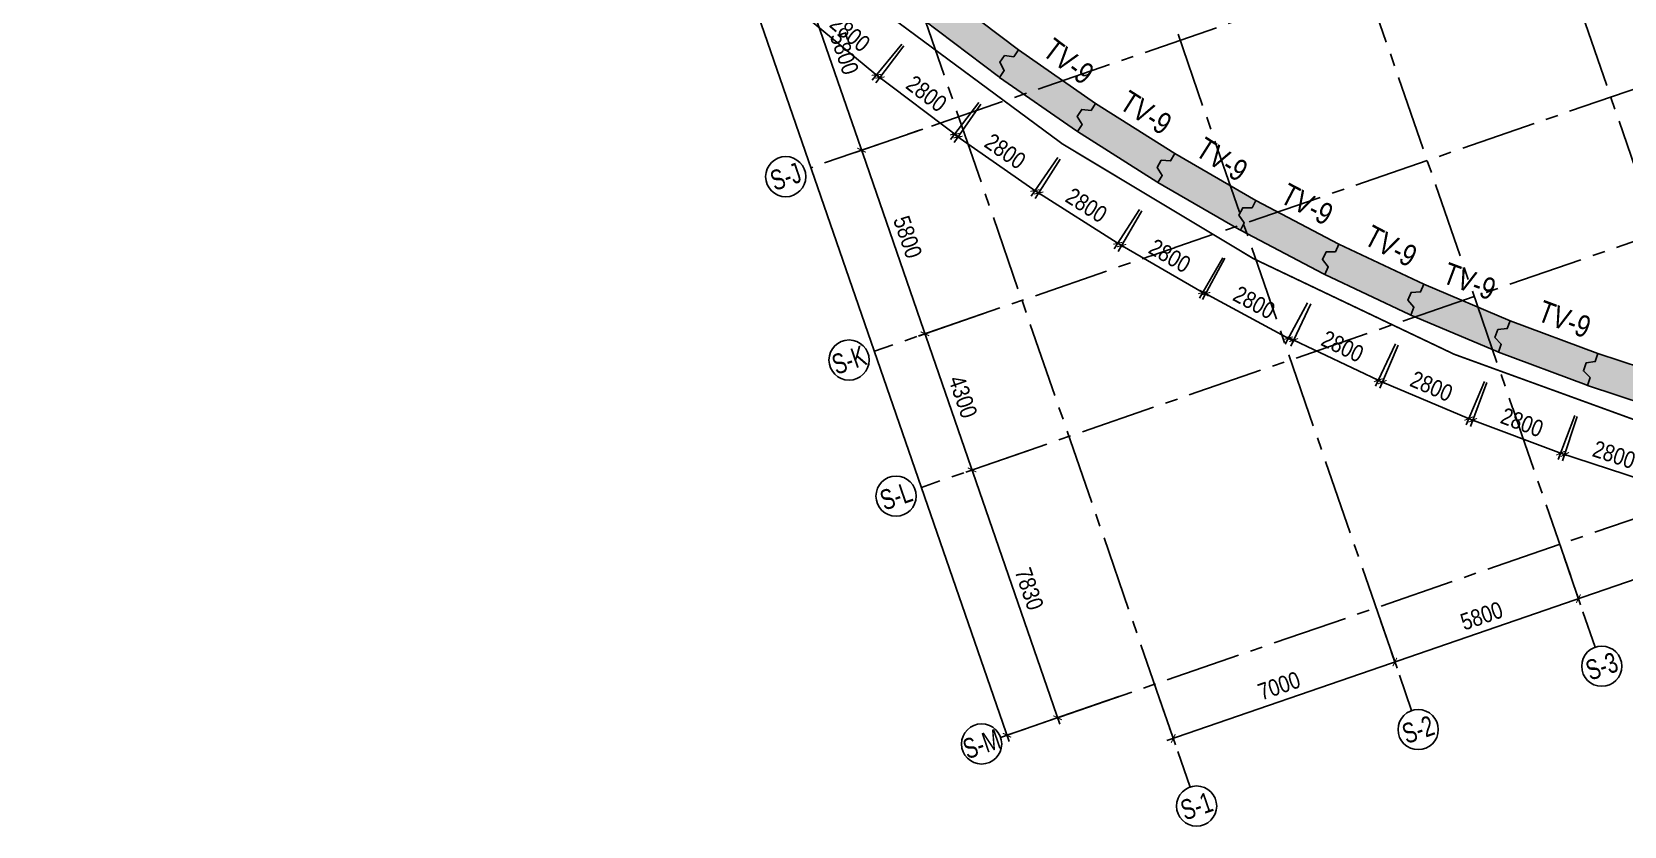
# Model space of a CAD drawing. Header units: millimetres. Extents: x -1534340 to 1713810, y -1348191 to 1114081.
# Drawn here: x 830119 to 877665, y -188385 to -164664 of the extents above; entities that cross this region are included whole.
import ezdxf
from ezdxf.enums import TextEntityAlignment as Align

# ---------------------------------------------------------------- set-up
doc = ezdxf.new("R2010")
doc.units = ezdxf.units.MM
doc.header["$LTSCALE"] = 100
doc.header["$PDMODE"] = 32
doc.header["$PDSIZE"] = 2.5
for name, pattern in [('CENTER2', [1.125, 0.75, -0.125, 0.125, -0.125]), ('DASHDOT', [1, 0.5, -0.25, 0, -0.25]), ('DASHED', [4.5, 3, -1.5])]:
    doc.linetypes.add(name, pattern=pattern)
for name, color, linetype in [('ccu11-Dim', 8, 'Continuous'), ('ccu11-Khuat', 9, 'DASHED'), ('ccu12-Hatch', 250, 'Continuous'), ('ccu12-Manh', 8, 'Continuous'), ('ccu12-Truc', 13, 'CENTER2'), ('KT-Dim', 8, 'Continuous'), ('Xref_ST_MBDV Cot vach 30.7.2022$0$Xref_ST_MBDV Cot vach 30.7.2022|Xref_ST_MBDV Cot vach 30.7.2022|Xref_ST_MBDV Cot vach 30.7.2022|Xref_ST_MBDV Cot vach 30.7.2022|A-CORE-OTLN', 2, 'Continuous'), ('Xref_ST_MBDV Cot vach 30.7.2022$0$Xref_ST_MBDV Cot vach 30.7.2022|Xref_ST_MBDV Cot vach 30.7.2022|Xref_ST_MBDV Cot vach 30.7.2022|Xref_ST_MBDV Cot vach 30.7.2022|ccu12-Thay', 7, 'Continuous'), ('Xref_ST_MBDV Cot vach 30.7.2022|Xref_ST_MBDV Cot vach 30.7.2022|Xref_ST_MBDV Cot vach 30.7.2022|Xref_ST_MBDV Cot vach 30.7.2022|A-GRID-SYM', 50, 'Continuous')]:
    doc.layers.add(name, color=color, linetype=linetype)
doc.layers.add('ccu12-Tencaukien', color=9, linetype='Continuous', lineweight=15)
doc.styles.add('Arial', font='arial.ttf', dxfattribs={"width": 0.7})
doc.styles.add('Arial Narrow', font='ARIALN.TTF')
doc.styles.add('HBA-Text', font='GOTHIC.TTF')
doc.dimstyles.new('ccu12-200', dxfattribs={"dimscale": 200, "dimtxt": 2.5, "dimasz": 1, "dimexe": 1, "dimexo": 2, "dimgap": 1, "dimtad": 1, "dimdec": 0, "dimrnd": 5, "dimdsep": 46, "dimtxsty": 'Arial Narrow', "dimblk": 'ARCHTICK', "dimcen": -1, "dimdle": 1, "dimclrd": 256, "dimclre": 256, "dimclrt": 3, "dimadec": 0, "dimazin": 2, "dimtfac": 0.1, "dimtdec": 0, "dimtmove": 0, "dimatfit": 1, "dimldrblk": 'ARCHTICK', "dimfxl": 1, "dimtvp": 0.833333, "dimtolj": 1, "dimtzin": 12, "dimarcsym": 0})

# ---------------------------------------------------------------- blocks, each defined once
blk = doc.blocks.new('_ARCHTICK')
at = {"color": 0, "linetype": 'ByBlock', "const_width": 0.15}
blk.add_lwpolyline([(-0.5, -0.5), (0.5, 0.5)], dxfattribs=at)
blk = doc.blocks.new('*D3295')
at = {"layer": 'ccu11-Dim', "lineweight": -2, "ltscale": 0.5, "transparency": 16777216}
for p, q in [((858458, -166821), (857660, -167970)), ((857610, -167692), (860238, -169517)), ((860758, -168419), (859960, -169568))]:
    blk.add_line(p, q, dxfattribs=at)
at = {"layer": 'Defpoints', "color": 0, "ltscale": 0.5, "transparency": 16777216}
for p in [(858687, -166493), (860986, -168090), (860074, -169403)]:
    blk.add_point(p, dxfattribs=at)
at = {"layer": 'ccu11-Dim', "lineweight": -2, "ltscale": 0.5, "transparency": 16777216, "xscale": 200, "yscale": 200, "zscale": 200}
for p, rotation in [((857774, -167806), 145.2114768991911), ((860074, -169403), 325.2114768991911)]:
    blk.add_blockref('_ARCHTICK', p, dxfattribs=dict(at, rotation=rotation))
at = {"layer": 'ccu11-Dim', "color": 3, "ltscale": 0.5, "transparency": 16777216, "insert": (859184, -168231), "char_height": 500, "attachment_point": 5, "rotation": 325.2115, "style": 'Arial Narrow', "bg_fill": 3, "box_fill_scale": 1.1, "bg_fill_color": 256, "bg_fill_true_color": 13158600, "bg_fill_transparency": 0}
blk.add_mtext('\\A1;2800', dxfattribs=at)
blk = doc.blocks.new('*D3296')
at = {"layer": 'ccu11-Dim', "lineweight": -2, "ltscale": 0.5, "transparency": 16777216}
for p, q in [((856161, -165081), (855322, -166188)), ((855284, -165908), (857834, -167841)), ((858393, -166773), (857554, -167880))]:
    blk.add_line(p, q, dxfattribs=at)
at = {"layer": 'Defpoints', "color": 0, "ltscale": 0.5, "transparency": 16777216}
for p in [(856403, -164763), (858634, -166454), (857675, -167720)]:
    blk.add_point(p, dxfattribs=at)
at = {"layer": 'ccu11-Dim', "lineweight": -2, "ltscale": 0.5, "transparency": 16777216, "xscale": 200, "yscale": 200, "zscale": 200}
for p, rotation in [((855443, -166029), 142.8389913235544), ((857675, -167720), 322.8389913235544)]:
    blk.add_blockref('_ARCHTICK', p, dxfattribs=dict(at, rotation=rotation))
at = {"layer": 'ccu11-Dim', "color": 3, "ltscale": 0.5, "transparency": 16777216, "insert": (856834, -166512), "char_height": 500, "attachment_point": 5, "rotation": 322.839, "style": 'Arial Narrow', "bg_fill": 3, "box_fill_scale": 1.1, "bg_fill_color": 256, "bg_fill_true_color": 13158600, "bg_fill_transparency": 0}
blk.add_mtext('\\A1;2800', dxfattribs=at)
blk = doc.blocks.new('*D3297')
at = {"layer": 'ccu11-Dim', "lineweight": -2, "ltscale": 0.5, "transparency": 16777216}
for p, q in [((853938, -163248), (853052, -164322)), ((853025, -164041), (855493, -166078)), ((856098, -165031), (855211, -166104))]:
    blk.add_line(p, q, dxfattribs=at)
at = {"layer": 'Defpoints', "color": 0, "ltscale": 0.5, "transparency": 16777216}
for p in [(854193, -162940), (856352, -164722), (855339, -165950)]:
    blk.add_point(p, dxfattribs=at)
at = {"layer": 'ccu11-Dim', "lineweight": -2, "ltscale": 0.5, "transparency": 16777216, "xscale": 200, "yscale": 200, "zscale": 200}
for p, rotation in [((853179, -164168), 140.4665265179107), ((855339, -165950), 320.4665265179107)]:
    blk.add_blockref('_ARCHTICK', p, dxfattribs=dict(at, rotation=rotation))
at = {"layer": 'ccu11-Dim', "color": 3, "ltscale": 0.5, "transparency": 16777216, "insert": (854549, -164708), "char_height": 500, "attachment_point": 5, "rotation": 320.4665, "style": 'Arial Narrow', "bg_fill": 3, "box_fill_scale": 1.1, "bg_fill_color": 256, "bg_fill_true_color": 13158600, "bg_fill_transparency": 0}
blk.add_mtext('\\A1;2800', dxfattribs=at)
blk = doc.blocks.new('*D3298')
at = {"layer": 'ccu11-Dim', "lineweight": -2, "ltscale": 0.5, "transparency": 16777216}
for p, q in [((860825, -168465), (860076, -169645)), ((860014, -169369), (862715, -171085)), ((863189, -169966), (862439, -171146))]:
    blk.add_line(p, q, dxfattribs=at)
at = {"layer": 'Defpoints', "color": 0, "ltscale": 0.5, "transparency": 16777216}
for p in [(861040, -168127), (863404, -169628), (862547, -170978)]:
    blk.add_point(p, dxfattribs=at)
at = {"layer": 'ccu11-Dim', "lineweight": -2, "ltscale": 0.5, "transparency": 16777216, "xscale": 200, "yscale": 200, "zscale": 200}
for p, rotation in [((860183, -169477), 147.5839824269375), ((862547, -170978), 327.5839824269376)]:
    blk.add_blockref('_ARCHTICK', p, dxfattribs=dict(at, rotation=rotation))
at = {"layer": 'ccu11-Dim', "color": 3, "ltscale": 0.5, "transparency": 16777216, "insert": (861609, -169843), "char_height": 500, "attachment_point": 5, "rotation": 327.584, "style": 'Arial Narrow', "bg_fill": 3, "box_fill_scale": 1.1, "bg_fill_color": 256, "bg_fill_true_color": 13158600, "bg_fill_transparency": 0}
blk.add_mtext('\\A1;2800', dxfattribs=at)
blk = doc.blocks.new('*D3299')
at = {"layer": 'ccu11-Dim', "lineweight": -2, "ltscale": 0.5, "transparency": 16777216}
for p, q in [((863259, -170007), (862558, -171220)), ((862485, -170947), (865255, -172549)), ((865683, -171409), (864982, -172622))]:
    blk.add_line(p, q, dxfattribs=at)
at = {"layer": 'Defpoints', "color": 0, "ltscale": 0.5, "transparency": 16777216}
for p in [(863460, -169661), (865883, -171063), (865082, -172449)]:
    blk.add_point(p, dxfattribs=at)
at = {"layer": 'ccu11-Dim', "lineweight": -2, "ltscale": 0.5, "transparency": 16777216, "xscale": 200, "yscale": 200, "zscale": 200}
for p, rotation in [((862658, -171047), 149.9565070927273), ((865082, -172449), 329.9565070927273)]:
    blk.add_blockref('_ARCHTICK', p, dxfattribs=dict(at, rotation=rotation))
at = {"layer": 'ccu11-Dim', "color": 3, "ltscale": 0.5, "transparency": 16777216, "insert": (864098, -171354), "char_height": 500, "attachment_point": 5, "rotation": 329.9565, "style": 'Arial Narrow', "bg_fill": 3, "box_fill_scale": 1.1, "bg_fill_color": 256, "bg_fill_true_color": 13158600, "bg_fill_transparency": 0}
blk.add_mtext('\\A1;2800', dxfattribs=at)
blk = doc.blocks.new('*D3300')
at = {"layer": 'ccu11-Dim', "lineweight": -2, "ltscale": 0.5, "transparency": 16777216}
for p, q in [((865743, -171423), (865076, -172659)), ((864995, -172388), (867811, -173907)), ((868207, -172752), (867540, -173988))]:
    blk.add_line(p, q, dxfattribs=at)
at = {"layer": 'Defpoints', "color": 0, "ltscale": 0.5, "transparency": 16777216}
for p in [(865932, -171071), (868397, -172400), (867635, -173812)]:
    blk.add_point(p, dxfattribs=at)
at = {"layer": 'ccu11-Dim', "lineweight": -2, "ltscale": 0.5, "transparency": 16777216, "xscale": 200, "yscale": 200, "zscale": 200}
for p, rotation in [((865171, -172483), 151.6660121268704), ((867635, -173812), 331.6660121268704)]:
    blk.add_blockref('_ARCHTICK', p, dxfattribs=dict(at, rotation=rotation))
at = {"layer": 'ccu11-Dim', "color": 3, "ltscale": 0.5, "transparency": 16777216, "insert": (866619, -172747), "char_height": 500, "attachment_point": 5, "rotation": 331.666, "style": 'Arial Narrow', "bg_fill": 3, "box_fill_scale": 1.1, "bg_fill_color": 256, "bg_fill_true_color": 13158600, "bg_fill_transparency": 0}
blk.add_mtext('\\A1;2800', dxfattribs=at)
blk = doc.blocks.new('*D3301')
at = {"layer": 'ccu11-Dim', "lineweight": -2, "ltscale": 0.5, "transparency": 16777216}
for p, q in [((868307, -172786), (867709, -174051)), ((867614, -173785), (870507, -175152)), ((870838, -173983), (870241, -175248))]:
    blk.add_line(p, q, dxfattribs=at)
at = {"layer": 'Defpoints', "color": 0, "ltscale": 0.5, "transparency": 16777216}
for p in [(868478, -172425), (871009, -173621), (870326, -175067)]:
    blk.add_point(p, dxfattribs=at)
at = {"layer": 'ccu11-Dim', "lineweight": -2, "ltscale": 0.5, "transparency": 16777216, "xscale": 200, "yscale": 200, "zscale": 200}
for p, rotation in [((867795, -173870), 154.701610531679), ((870326, -175067), 334.701610531679)]:
    blk.add_blockref('_ARCHTICK', p, dxfattribs=dict(at, rotation=rotation))
at = {"layer": 'ccu11-Dim', "color": 3, "ltscale": 0.5, "transparency": 16777216, "insert": (869255, -174057), "char_height": 500, "attachment_point": 5, "rotation": 334.7016, "style": 'Arial Narrow', "bg_fill": 3, "box_fill_scale": 1.1, "bg_fill_color": 256, "bg_fill_true_color": 13158600, "bg_fill_transparency": 0}
blk.add_mtext('\\A1;2800', dxfattribs=at)
blk = doc.blocks.new('*D3302')
at = {"layer": 'ccu11-Dim', "lineweight": -2, "ltscale": 0.5, "transparency": 16777216}
for p, q in [((870913, -174017), (870367, -175307)), ((870261, -175045), (873208, -176292)), ((873491, -175108), (872946, -176398))]:
    blk.add_line(p, q, dxfattribs=at)
at = {"layer": 'Defpoints', "color": 0, "ltscale": 0.5, "transparency": 16777216}
for p in [(871068, -173649), (873647, -174740), (873024, -176214)]:
    blk.add_point(p, dxfattribs=at)
at = {"layer": 'ccu11-Dim', "lineweight": -2, "ltscale": 0.5, "transparency": 16777216, "xscale": 200, "yscale": 200, "zscale": 200}
for p, rotation in [((870445, -175123), 157.0741876584985), ((873024, -176214), 337.0741876584984)]:
    blk.add_blockref('_ARCHTICK', p, dxfattribs=dict(at, rotation=rotation))
at = {"layer": 'ccu11-Dim', "color": 3, "ltscale": 0.5, "transparency": 16777216, "insert": (871912, -175249), "char_height": 500, "attachment_point": 5, "rotation": 337.0742, "style": 'Arial Narrow', "bg_fill": 3, "box_fill_scale": 1.1, "bg_fill_color": 256, "bg_fill_true_color": 13158600, "bg_fill_transparency": 0}
blk.add_mtext('\\A1;2800', dxfattribs=at)
blk = doc.blocks.new('*D3303')
at = {"layer": 'ccu11-Dim', "lineweight": -2, "ltscale": 0.5, "transparency": 16777216}
for p, q in [((873567, -175139), (873075, -176450)), ((872958, -176193), (875955, -177316)), ((876189, -176122), (875697, -177433))]:
    blk.add_line(p, q, dxfattribs=at)
at = {"layer": 'Defpoints', "color": 0, "ltscale": 0.5, "transparency": 16777216}
for p in [(873707, -174764), (876329, -175747), (875767, -177246)]:
    blk.add_point(p, dxfattribs=at)
at = {"layer": 'ccu11-Dim', "lineweight": -2, "ltscale": 0.5, "transparency": 16777216, "xscale": 200, "yscale": 200, "zscale": 200}
for p, rotation in [((873146, -176263), 159.4467806318305), ((875767, -177246), 339.4467806318305)]:
    blk.add_blockref('_ARCHTICK', p, dxfattribs=dict(at, rotation=rotation))
at = {"layer": 'ccu11-Dim', "color": 3, "ltscale": 0.5, "transparency": 16777216, "insert": (874616, -176328), "char_height": 500, "attachment_point": 5, "rotation": 339.4468, "style": 'Arial Narrow', "bg_fill": 3, "box_fill_scale": 1.1, "bg_fill_color": 256, "bg_fill_true_color": 13158600, "bg_fill_transparency": 0}
blk.add_mtext('\\A1;2800', dxfattribs=at)
blk = doc.blocks.new('*D3304')
at = {"layer": 'ccu11-Dim', "lineweight": -2, "ltscale": 0.5, "transparency": 16777216}
for p, q in [((876266, -176150), (875829, -177478)), ((875702, -177226), (878742, -178224)), ((878926, -177023), (878490, -178352))]:
    blk.add_line(p, q, dxfattribs=at)
at = {"layer": 'Defpoints', "color": 0, "ltscale": 0.5, "transparency": 16777216}
for p in [(876391, -175770), (879051, -176643), (878552, -178162)]:
    blk.add_point(p, dxfattribs=at)
at = {"layer": 'ccu11-Dim', "lineweight": -2, "ltscale": 0.5, "transparency": 16777216, "xscale": 200, "yscale": 200, "zscale": 200}
for p, rotation in [((875892, -177288), 161.8193886126714), ((878552, -178162), 341.8193886126713)]:
    blk.add_blockref('_ARCHTICK', p, dxfattribs=dict(at, rotation=rotation))
at = {"layer": 'ccu11-Dim', "color": 3, "ltscale": 0.5, "transparency": 16777216, "insert": (877364, -177293), "char_height": 500, "attachment_point": 5, "rotation": 341.8194, "style": 'Arial Narrow', "bg_fill": 3, "box_fill_scale": 1.1, "bg_fill_color": 256, "bg_fill_true_color": 13158600, "bg_fill_transparency": 0}
blk.add_mtext('\\A1;2800', dxfattribs=at)
blk = doc.blocks.new('GRID-SYM-flat-90')
at = {"layer": 'Xref_ST_MBDV Cot vach 30.7.2022|Xref_ST_MBDV Cot vach 30.7.2022|Xref_ST_MBDV Cot vach 30.7.2022|Xref_ST_MBDV Cot vach 30.7.2022|A-GRID-SYM'}
blk.add_circle((0, 0, 0), 900, dxfattribs=at)
at = {"layer": 'Xref_ST_MBDV Cot vach 30.7.2022|Xref_ST_MBDV Cot vach 30.7.2022|Xref_ST_MBDV Cot vach 30.7.2022|Xref_ST_MBDV Cot vach 30.7.2022|A-GRID-SYM', "style": 'HBA-Text'}
blk.add_attdef('GRID', text='', height=900, rotation=19.04714, dxfattribs=at).set_placement((0, 0, 0), align=Align.MIDDLE_CENTER)
blk = doc.blocks.new('GRID-SYM-flat-91')
at = {"layer": 'Xref_ST_MBDV Cot vach 30.7.2022|Xref_ST_MBDV Cot vach 30.7.2022|Xref_ST_MBDV Cot vach 30.7.2022|Xref_ST_MBDV Cot vach 30.7.2022|A-GRID-SYM'}
blk.add_circle((0, 0, 0), 900, dxfattribs=at)
at = {"layer": 'Xref_ST_MBDV Cot vach 30.7.2022|Xref_ST_MBDV Cot vach 30.7.2022|Xref_ST_MBDV Cot vach 30.7.2022|Xref_ST_MBDV Cot vach 30.7.2022|A-GRID-SYM', "style": 'HBA-Text'}
blk.add_attdef('GRID', text='', height=900, rotation=19.04714, dxfattribs=at).set_placement((0, 0, 0), align=Align.MIDDLE_CENTER)
blk = doc.blocks.new('GRID-SYM-flat-104')
at = {"layer": 'Xref_ST_MBDV Cot vach 30.7.2022|Xref_ST_MBDV Cot vach 30.7.2022|Xref_ST_MBDV Cot vach 30.7.2022|Xref_ST_MBDV Cot vach 30.7.2022|A-GRID-SYM'}
blk.add_circle((0, 0, 0), 900, dxfattribs=at)
at = {"layer": 'Xref_ST_MBDV Cot vach 30.7.2022|Xref_ST_MBDV Cot vach 30.7.2022|Xref_ST_MBDV Cot vach 30.7.2022|Xref_ST_MBDV Cot vach 30.7.2022|A-GRID-SYM', "style": 'HBA-Text'}
blk.add_attdef('GRID', text='', height=900, rotation=19.04714, dxfattribs=at).set_placement((0, 0, 0), align=Align.MIDDLE_CENTER)
blk = doc.blocks.new('*D1108')
at = {"layer": 'Defpoints', "color": 0, "transparency": 16777216}
for p in [(316470, -81582, 0), (318361, -87065, 0), (316152, -87827)]:
    blk.add_point(p, dxfattribs=at)
at = {"layer": 'KT-Dim', "lineweight": -2, "transparency": 16777216}
for p, q in [((316092, -81712), (314070, -82410)), ((314194, -82156), (316217, -88016)), ((317983, -87195), (315963, -87893))]:
    blk.add_line(p, q, dxfattribs=at)
at = {"layer": 'KT-Dim', "lineweight": -2, "transparency": 16777216, "xscale": 200, "yscale": 200, "zscale": 200}
for p, rotation in [((314259, -82345), 109.0471379636341), ((316152, -87827), 289.0471379636341)]:
    blk.add_blockref('_ARCHTICK', p, dxfattribs=dict(at, rotation=rotation))
at = {"layer": 'KT-Dim', "color": 3, "transparency": 16777216, "insert": (315636, -84937), "char_height": 500, "attachment_point": 5, "rotation": 289.0471, "style": 'Arial Narrow'}
blk.add_mtext('\\A1;5800', dxfattribs=at)
blk = doc.blocks.new('*D1109')
at = {"layer": 'Defpoints', "color": 0, "transparency": 16777216}
for p in [(306861, -58345, 0), (323836, -104143), (320491, -105298)]:
    blk.add_point(p, dxfattribs=at)
at = {"layer": 'KT-Dim', "lineweight": -2, "transparency": 16777216}
for p, q in [((306483, -58476), (304366, -59206)), ((304490, -58952), (320556, -105487)), ((323458, -104273), (320302, -105363))]:
    blk.add_line(p, q, dxfattribs=at)
at = {"layer": 'KT-Dim', "lineweight": -2, "transparency": 16777216, "xscale": 200, "yscale": 200, "zscale": 200}
for p, rotation in [((304555, -59141), 109.0471379636341), ((320491, -105298), 289.0471379636341)]:
    blk.add_blockref('_ARCHTICK', p, dxfattribs=dict(at, rotation=rotation))
at = {"layer": 'KT-Dim', "color": 3, "transparency": 16777216, "insert": (312954, -82071), "char_height": 500, "attachment_point": 5, "rotation": 289.0471, "style": 'Arial Narrow'}
blk.add_mtext('\\A1;48830', dxfattribs=at)
blk = doc.blocks.new('*D1110')
at = {"layer": 'Defpoints', "color": 0, "transparency": 16777216}
for p in [(318361, -87065, 0), (320256, -92546, 0), (318043, -93310)]:
    blk.add_point(p, dxfattribs=at)
at = {"layer": 'KT-Dim', "lineweight": -2, "transparency": 16777216}
for p, q in [((317983, -87195), (315961, -87893)), ((316085, -87639), (318108, -93500)), ((319877, -92677), (317854, -93376))]:
    blk.add_line(p, q, dxfattribs=at)
at = {"layer": 'KT-Dim', "lineweight": -2, "transparency": 16777216, "xscale": 200, "yscale": 200, "zscale": 200}
for p, rotation in [((316150, -87828), 109.0471379636341), ((318043, -93310), 289.0471379636341)]:
    blk.add_blockref('_ARCHTICK', p, dxfattribs=dict(at, rotation=rotation))
at = {"layer": 'KT-Dim', "color": 3, "transparency": 16777216, "insert": (317527, -90421), "char_height": 500, "attachment_point": 5, "rotation": 289.0471, "style": 'Arial Narrow'}
blk.add_mtext('\\A1;5800', dxfattribs=at)
blk = doc.blocks.new('*D1111')
at = {"layer": 'Defpoints', "color": 0, "transparency": 16777216}
for p in [(320256, -92546, 0), (321659, -96611, 0), (319448, -97374)]:
    blk.add_point(p, dxfattribs=at)
at = {"layer": 'KT-Dim', "lineweight": -2, "transparency": 16777216}
for p, q in [((319877, -92677), (317856, -93375)), ((317979, -93121), (319513, -97563)), ((321281, -96742), (319259, -97440))]:
    blk.add_line(p, q, dxfattribs=at)
at = {"layer": 'KT-Dim', "lineweight": -2, "transparency": 16777216, "xscale": 200, "yscale": 200, "zscale": 200}
for p, rotation in [((318045, -93310), 109.0471379636341), ((319448, -97374), 289.0471379636341)]:
    blk.add_blockref('_ARCHTICK', p, dxfattribs=dict(at, rotation=rotation))
at = {"layer": 'KT-Dim', "color": 3, "transparency": 16777216, "insert": (319177, -95193), "char_height": 500, "attachment_point": 5, "rotation": 289.0471, "style": 'Arial Narrow'}
blk.add_mtext('\\A1;4300', dxfattribs=at)
blk = doc.blocks.new('*D1112')
at = {"layer": 'Defpoints', "color": 0, "transparency": 16777216}
for p in [(321659, -96611, 0), (324214, -104012, 0), (322003, -104776)]:
    blk.add_point(p, dxfattribs=at)
at = {"layer": 'KT-Dim', "lineweight": -2, "transparency": 16777216}
for p, q in [((321281, -96742), (319259, -97440)), ((319383, -97185), (322069, -104965)), ((323836, -104143), (321814, -104841))]:
    blk.add_line(p, q, dxfattribs=at)
at = {"layer": 'KT-Dim', "lineweight": -2, "transparency": 16777216, "xscale": 200, "yscale": 200, "zscale": 200}
for p, rotation in [((319448, -97374), 109.0471379636341), ((322003, -104776), 289.0471379636341)]:
    blk.add_blockref('_ARCHTICK', p, dxfattribs=dict(at, rotation=rotation))
at = {"layer": 'KT-Dim', "color": 3, "transparency": 16777216, "insert": (321156, -100926), "char_height": 500, "attachment_point": 5, "rotation": 289.0471, "style": 'Arial Narrow'}
blk.add_mtext('\\A1;7830', dxfattribs=at)
blk = doc.blocks.new('GRID-SYM-flat-103')
at = {"layer": 'Xref_ST_MBDV Cot vach 30.7.2022|Xref_ST_MBDV Cot vach 30.7.2022|Xref_ST_MBDV Cot vach 30.7.2022|Xref_ST_MBDV Cot vach 30.7.2022|A-GRID-SYM'}
blk.add_circle((0, 0, 0), 900, dxfattribs=at)
at = {"layer": 'Xref_ST_MBDV Cot vach 30.7.2022|Xref_ST_MBDV Cot vach 30.7.2022|Xref_ST_MBDV Cot vach 30.7.2022|Xref_ST_MBDV Cot vach 30.7.2022|A-GRID-SYM', "style": 'HBA-Text'}
blk.add_attdef('GRID', text='', height=900, rotation=19.04714, dxfattribs=at).set_placement((0, 0, 0), align=Align.MIDDLE_CENTER)
blk = doc.blocks.new('*D1148')
at = {"layer": 'Defpoints', "color": 0, "transparency": 16777216}
for p in [(331515, -101492), (332074, -103111), (324898, -103776)]:
    blk.add_point(p, dxfattribs=at)
at = {"layer": 'KT-Dim', "lineweight": -2, "transparency": 16777216}
for p, q in [((331645, -101870), (332139, -103300)), ((325268, -105460), (332263, -103045)), ((325029, -104154), (325522, -105584))]:
    blk.add_line(p, q, dxfattribs=at)
at = {"layer": 'KT-Dim', "lineweight": -2, "transparency": 16777216, "xscale": 200, "yscale": 200, "zscale": 200}
for p, rotation in [((332074, -103111), 19.04713796363416), ((325457, -105395), 199.0471379636342)]:
    blk.add_blockref('_ARCHTICK', p, dxfattribs=dict(at, rotation=rotation))
at = {"layer": 'KT-Dim', "color": 3, "transparency": 16777216, "insert": (328617, -103823), "char_height": 500, "attachment_point": 5, "rotation": 19.0471, "style": 'Arial Narrow'}
blk.add_mtext('\\A1;7000', dxfattribs=at)
blk = doc.blocks.new('*D1149')
at = {"layer": 'Defpoints', "color": 0, "transparency": 16777216}
for p in [(336997, -99599), (337556, -101218), (331515, -101492)]:
    blk.add_point(p, dxfattribs=at)
at = {"layer": 'KT-Dim', "lineweight": -2, "transparency": 16777216}
for p, q in [((337128, -99977), (337621, -101407)), ((331885, -103176), (337745, -101153)), ((331645, -101870), (332139, -103300))]:
    blk.add_line(p, q, dxfattribs=at)
at = {"layer": 'KT-Dim', "lineweight": -2, "transparency": 16777216, "xscale": 200, "yscale": 200, "zscale": 200}
for p, rotation in [((337556, -101218), 19.04713796363416), ((332074, -103111), 199.0471379636342)]:
    blk.add_blockref('_ARCHTICK', p, dxfattribs=dict(at, rotation=rotation))
at = {"layer": 'KT-Dim', "color": 3, "transparency": 16777216, "insert": (334666, -101734), "char_height": 500, "attachment_point": 5, "rotation": 19.0471, "style": 'Arial Narrow'}
blk.add_mtext('\\A1;5800', dxfattribs=at)
blk = doc.blocks.new('*D1150')
at = {"layer": 'Defpoints', "color": 0, "transparency": 16777216}
for p in [(342480, -97706), (343039, -99325), (336997, -99599)]:
    blk.add_point(p, dxfattribs=at)
at = {"layer": 'KT-Dim', "lineweight": -2, "transparency": 16777216}
for p, q in [((342610, -98084), (343104, -99514)), ((337367, -101283), (343228, -99260)), ((337128, -99977), (337621, -101407))]:
    blk.add_line(p, q, dxfattribs=at)
at = {"layer": 'KT-Dim', "lineweight": -2, "transparency": 16777216, "xscale": 200, "yscale": 200, "zscale": 200}
for p, rotation in [((343039, -99325), 19.04713796363416), ((337556, -101218), 199.0471379636342)]:
    blk.add_blockref('_ARCHTICK', p, dxfattribs=dict(at, rotation=rotation))
at = {"layer": 'KT-Dim', "color": 3, "transparency": 16777216, "insert": (340149, -99841), "char_height": 500, "attachment_point": 5, "rotation": 19.0471, "style": 'Arial Narrow'}
blk.add_mtext('\\A1;5800', dxfattribs=at)
blk = doc.blocks.new('Grid-ST-flat-3')
at = {"layer": 'ccu12-Truc', "ltscale": 30}
for p, q in [((324450.3, -45484.5), (343539.5, -100776)), ((318967.8, -47377.3), (338057.1, -102668.8)), ((313485.4, -49270.1), (332574.6, -104561.6)), ((306868.6, -51554.5), (325957.9, -106846)), ((377787.3, -66547.8), (314639.5, -88349.4)), ((368131.1, -76017.5), (316532.3, -93831.9)), ((369534.4, -80082.1), (317935.6, -97896.5)), ((362499.4, -90794.4), (320490.9, -105297.8))]:
    blk.add_line(p, q, dxfattribs=at)
at = {"layer": 'KT-Dim'}
ref = blk.add_blockref('GRID-SYM-flat-91', (313885.7, -88617.3, 0), dxfattribs=dict(at, xscale=0.6666666666666666, yscale=0.6666666666666666, zscale=0.6666666666666666))
ref.add_attrib('GRID', 'S-J', dxfattribs={"layer": 'Xref_ST_MBDV Cot vach 30.7.2022|Xref_ST_MBDV Cot vach 30.7.2022|Xref_ST_MBDV Cot vach 30.7.2022|Xref_ST_MBDV Cot vach 30.7.2022|A-GRID-SYM', "height": 600, "rotation": 19, "style": 'HBA-Text', "width": 0.75}).set_placement((313885.7, -88617.3, 0), align=Align.MIDDLE_CENTER)
ref = blk.add_blockref('GRID-SYM-flat-90', (315776.1, -94093, 0), dxfattribs=dict(at, xscale=0.6666666666666666, yscale=0.6666666666666666, zscale=0.6666666666666666))
ref.add_attrib('GRID', 'S-K', dxfattribs={"layer": 'Xref_ST_MBDV Cot vach 30.7.2022|Xref_ST_MBDV Cot vach 30.7.2022|Xref_ST_MBDV Cot vach 30.7.2022|Xref_ST_MBDV Cot vach 30.7.2022|A-GRID-SYM', "height": 600, "rotation": 19, "style": 'HBA-Text', "width": 0.75}).set_placement((315776.1, -94093, 0), align=Align.MIDDLE_CENTER)
ref = blk.add_blockref('GRID-SYM-flat-104', (317179.4, -98157.6, 0), dxfattribs=dict(at, xscale=0.6666666666666666, yscale=0.6666666666666666, zscale=0.6666666666666666))
ref.add_attrib('GRID', 'S-L', dxfattribs={"layer": 'Xref_ST_MBDV Cot vach 30.7.2022|Xref_ST_MBDV Cot vach 30.7.2022|Xref_ST_MBDV Cot vach 30.7.2022|Xref_ST_MBDV Cot vach 30.7.2022|A-GRID-SYM', "height": 600, "rotation": 19, "style": 'HBA-Text', "width": 0.75}).set_placement((317179.4, -98157.6, 0), align=Align.MIDDLE_CENTER)
ref = blk.add_blockref('GRID-SYM-flat-103', (338252.9, -103235.9, 0), dxfattribs=dict(at, xscale=0.6666666666666666, yscale=0.6666666666666666, zscale=0.6666666666666666))
ref.add_attrib('GRID', 'S-3', dxfattribs={"layer": 'Xref_ST_MBDV Cot vach 30.7.2022|Xref_ST_MBDV Cot vach 30.7.2022|Xref_ST_MBDV Cot vach 30.7.2022|Xref_ST_MBDV Cot vach 30.7.2022|A-GRID-SYM', "height": 600, "rotation": 19, "style": 'HBA-Text', "width": 0.75}).set_placement((338252.9, -103235.9, 0), align=Align.MIDDLE_CENTER)
ref = blk.add_blockref('GRID-SYM-flat-103', (332770.4, -105128.7, 0), dxfattribs=dict(at, xscale=0.6666666666666666, yscale=0.6666666666666666, zscale=0.6666666666666666))
ref.add_attrib('GRID', 'S-2', dxfattribs={"layer": 'Xref_ST_MBDV Cot vach 30.7.2022|Xref_ST_MBDV Cot vach 30.7.2022|Xref_ST_MBDV Cot vach 30.7.2022|Xref_ST_MBDV Cot vach 30.7.2022|A-GRID-SYM', "height": 600, "rotation": 19.04714, "style": 'HBA-Text', "width": 0.75}).set_placement((332770.4, -105128.7, 0), align=Align.MIDDLE_CENTER)
ref = blk.add_blockref('GRID-SYM-flat-104', (319734.7, -105558.9, 0), dxfattribs=dict(at, xscale=0.6666666666666666, yscale=0.6666666666666666, zscale=0.6666666666666666))
ref.add_attrib('GRID', 'S-M', dxfattribs={"layer": 'Xref_ST_MBDV Cot vach 30.7.2022|Xref_ST_MBDV Cot vach 30.7.2022|Xref_ST_MBDV Cot vach 30.7.2022|Xref_ST_MBDV Cot vach 30.7.2022|A-GRID-SYM', "height": 600, "rotation": 19, "style": 'HBA-Text', "width": 0.75}).set_placement((319734.7, -105558.9, 0), align=Align.MIDDLE_CENTER)
ref = blk.add_blockref('GRID-SYM-flat-103', (326153.7, -107413.2, 0), dxfattribs=dict(at, xscale=0.6666666666666666, yscale=0.6666666666666666, zscale=0.6666666666666666))
ref.add_attrib('GRID', 'S-1', dxfattribs={"layer": 'Xref_ST_MBDV Cot vach 30.7.2022|Xref_ST_MBDV Cot vach 30.7.2022|Xref_ST_MBDV Cot vach 30.7.2022|Xref_ST_MBDV Cot vach 30.7.2022|A-GRID-SYM', "height": 600, "rotation": 19, "style": 'HBA-Text', "width": 0.75}).set_placement((326153.7, -107413.2, 0), align=Align.MIDDLE_CENTER)
for base, p1, p2, angle, picture, middle in [((320490.9, -105297.8, 0), (306860.8, -58345.3), (323836, -104142.9, 0), 109.04714, '*D1109', (312953.5, -82070.9, 0)), ((316151.9, -87827.3, 0), (316469.9, -81581.6), (318360.7, -87064.7), 109.04714, '*D1108', (315635.9, -84937.5, 0)), ((318042.7, -93310.5, 0), (318360.7, -87064.7), (320255.6, -92546.5), 109.04714, '*D1110', (317526.7, -90420.6, 0)), ((319448, -97374.3, 0), (320255.6, -92546.5), (321658.8, -96611), 109.04714, '*D1111', (319176.8, -95193.5, 0)), ((322003.3, -104775.6, 0), (321658.8, -96611), (324214.1, -104012.4), 109.04714, '*D1112', (321156, -100926.4, 0)), ((343038.6, -99325.1), (336997.3, -99599), (342479.7, -97706.2), 19.04714, '*D1150', (340148.8, -99841.1)), ((337556.2, -101217.9), (331514.8, -101491.8), (336997.3, -99599), 19.04714, '*D1149', (334666.4, -101733.9)), ((332073.7, -103110.7), (324898.1, -103776.2), (331514.8, -101491.8), 19.04714, '*D1148', (328616.8, -103822.6))]:
    dim = blk.add_linear_dim(base=base, p1=p1, p2=p2, angle=angle, dimstyle='ccu12-200', dxfattribs=at)
    dim.commit()
    dim.dimension.update_dxf_attribs({"geometry": picture, "text_midpoint": middle})
blk = doc.blocks.new('123')
at = {"layer": 'Xref_ST_MBDV Cot vach 30.7.2022$0$Xref_ST_MBDV Cot vach 30.7.2022|Xref_ST_MBDV Cot vach 30.7.2022|Xref_ST_MBDV Cot vach 30.7.2022|Xref_ST_MBDV Cot vach 30.7.2022|ccu12-Thay', "ltscale": 10}
for points in [[(859012.5, -166023.7), (859155.1, -165818.5), (859021, -165573), (859163.7, -165367.6), (859440.5, -165407.6), (859583.1, -165202.4)], [(861346.5, -167644.1), (861480.5, -167433.2), (861336.3, -167193.5), (861470.4, -166982.3), (861748.7, -167010.9), (861882.6, -166800)], [(863745.6, -169166.6), (863870.7, -168950.3), (863716.8, -168716.8), (863842, -168500.2), (864121.2, -168517.2), (864246.3, -168300.9)], [(866205.7, -170588.4), (866321.7, -170367.1), (866158.3, -170140.2), (866274.4, -169918.6), (866554.1, -169924), (866670.1, -169702.8)], [(868722.5, -171907.2), (868829.3, -171681.3), (868656.6, -171461.3), (868763.5, -171235.1), (869043.1, -171228.9), (869149.9, -171003.1)]]:
    blk.add_lwpolyline(points, dxfattribs=at)
at = {"layer": 'ccu12-Tencaukien', "color": 2, "style": 'Arial', "width": 0.8}
for rotation, p in [(322.83899, (860882, -165804.4)), (327.58398, (863211.9, -167351.5)), (327.58398, (865483, -168748.3)), (332.32905, (868046.1, -170100.6)), (332.32905, (870551.7, -171349)), (339.44678, (872933.2, -172417.3)), (339.44678, (875771.2, -173548.5))]:
    blk.add_text('TV-9', height=650, rotation=rotation, dxfattribs=at).set_placement(p, align=Align.CENTER)
at = {"layer": 'ccu11-Dim', "ltscale": 0.5}
dim = blk.add_linear_dim(base=(860074, -169403.3), p1=(858686.5, -166492.9), p2=(860986.1, -168090.5), angle=325.21148, dimstyle='ccu12-200', override={"dimzin": 0, "dimfxl": 150, "dimtfill": 1}, dxfattribs=at)
dim.commit()
dim.dimension.update_dxf_attribs({"geometry": '*D3295', "text_midpoint": (859184, -168230.6)})
for base, p1, p2, angle, picture, middle in [((857674.6, -167720.3), (856402.9, -164762.7), (858634.4, -166454.1), 322.83899, '*D3296', (856833.9, -166511.8)), ((862546.6, -170977.5), (861039.9, -168127), (863403.6, -169628), 327.58398, '*D3298', (861608.8, -169842.7))]:
    dim = blk.add_linear_dim(base=base, p1=p1, p2=p2, angle=angle, dimstyle='ccu12-200', override={"dimzin": 0, "dimfxl": 150, "dimtfill": 1}, dxfattribs=at)
    dim.commit()
    dim.dimension.update_dxf_attribs({"geometry": picture, "text_midpoint": middle})
for base, p1, p2, angle, picture, middle in [((855338.5, -165950.2), (854192.7, -162939.8), (856352.2, -164722), 320.46653, '*D3297', (854548.6, -164707.9)), ((865081.7, -172449.1), (863459.7, -169661), (865883.5, -171062.9), 329.95651, '*D3299', (864097.8, -171354))]:
    dim = blk.add_linear_dim(base=base, p1=p1, p2=p2, angle=angle, dimstyle='ccu12-200', override={"dimzin": 0, "dimfxl": 150, "dimtfill": 1}, dxfattribs=at)
    dim.commit()
    dim.dimension.update_dxf_attribs({"geometry": picture, "text_midpoint": middle})
dim = blk.add_linear_dim(base=(867635.4, -173811.8), p1=(865932.4, -171071), p2=(868396.8, -172399.8), angle=331.66601, dimstyle='ccu12-200', override={"dimzin": 0, "dimfxl": 150, "dimtfill": 1}, dxfattribs=at)
dim.commit()
dim.dimension.update_dxf_attribs({"geometry": '*D3300', "text_midpoint": (866619.3, -172746.7)})
dim = blk.add_linear_dim(base=(870326.1, -175066.9), p1=(868477.9, -172424.7), p2=(871009.4, -173621.2), angle=334.70161, dimstyle='ccu12-200', override={"dimzin": 0, "dimfxl": 150, "dimtfill": 1}, dxfattribs=at)
dim.commit()
dim.dimension.update_dxf_attribs({"geometry": '*D3301', "text_midpoint": (869254.9, -174057)})
at = {"layer": 'Xref_ST_MBDV Cot vach 30.7.2022$0$Xref_ST_MBDV Cot vach 30.7.2022|Xref_ST_MBDV Cot vach 30.7.2022|Xref_ST_MBDV Cot vach 30.7.2022|Xref_ST_MBDV Cot vach 30.7.2022|ccu12-Thay', "ltscale": 10}
blk.add_lwpolyline([(871291.8, -173120.6), (871389.1, -172890.5), (871207.4, -172677.9), (871304.9, -172447.5), (871584, -172429.7), (871681.3, -172199.6)], dxfattribs=at)
at = {"layer": 'ccu11-Dim', "ltscale": 0.5}
dim = blk.add_linear_dim(base=(873023.7, -176213.7), p1=(871068.4, -173648.9), p2=(873647.2, -174739.6), angle=337.07419, dimstyle='ccu12-200', override={"dimzin": 0, "dimfxl": 150, "dimtfill": 1}, dxfattribs=at)
dim.commit()
dim.dimension.update_dxf_attribs({"geometry": '*D3302', "text_midpoint": (871911.7, -175249)})
at = {"layer": 'Xref_ST_MBDV Cot vach 30.7.2022$0$Xref_ST_MBDV Cot vach 30.7.2022|Xref_ST_MBDV Cot vach 30.7.2022|Xref_ST_MBDV Cot vach 30.7.2022|Xref_ST_MBDV Cot vach 30.7.2022|ccu12-Thay', "ltscale": 10}
blk.add_lwpolyline([(873909.1, -174226.7), (873996.8, -173992.7), (873806.5, -173787.8), (873894.3, -173553.5), (874172.5, -173524.2), (874260.2, -173290.3)], dxfattribs=at)
at = {"layer": 'ccu11-Dim', "ltscale": 0.5}
dim = blk.add_linear_dim(base=(875767.4, -177245.8), p1=(873707.5, -174764.4), p2=(876329.2, -175747.4), angle=339.44678, dimstyle='ccu12-200', override={"dimzin": 0, "dimfxl": 150, "dimtfill": 1}, dxfattribs=at)
dim.commit()
dim.dimension.update_dxf_attribs({"geometry": '*D3303', "text_midpoint": (874616.4, -176328)})
at = {"layer": 'Xref_ST_MBDV Cot vach 30.7.2022$0$Xref_ST_MBDV Cot vach 30.7.2022|Xref_ST_MBDV Cot vach 30.7.2022|Xref_ST_MBDV Cot vach 30.7.2022|Xref_ST_MBDV Cot vach 30.7.2022|ccu12-Thay', "ltscale": 10}
blk.add_lwpolyline([(876569.9, -175223.4), (876647.9, -174986), (876449.2, -174789.1), (876527.3, -174551.5), (876804, -174510.7), (876881.9, -174273.3)], dxfattribs=at)
at = {"layer": 'ccu11-Dim', "ltscale": 0.5}
dim = blk.add_linear_dim(base=(878552, -178162), p1=(876390.5, -175769.6), p2=(879050.8, -176643.3), angle=341.81939, dimstyle='ccu12-200', override={"dimzin": 0, "dimfxl": 150, "dimtfill": 1}, dxfattribs=at)
dim.commit()
dim.dimension.update_dxf_attribs({"geometry": '*D3304', "text_midpoint": (877363.9, -177292.7)})
at = {"layer": 'ccu12-Hatch', "ltscale": 0.5}
h = blk.add_hatch(dxfattribs=at)
h.set_pattern_fill('VATLIEU04', color=256, scale=50, pattern_type=2)
h.set_pattern_definition([(50, (327621.98, 43816.84), (358.63009, -31.37607), [37.5, -412.5]), (355, (327621.98, 43816.84), (-69.37567, 376.09607), [30, -330]), (100.4514, (327651.86, 43814.22), (289.25469, 344.71977), [31.8701, -350.57106]), (46.1842, (327622, 43916.84), (533.62052, -82.7595), [56.25, -618.75]), (96.6356, (327666.45, 43909.94), (467.33135, 487.05894), [47.80514, -525.8565]), (351.1842, (327622, 43916.84), (467.33097, 487.0593), [45, -495]), (21, (327671.98, 43891.84), (298.45353, -201.30945), [37.5, -412.5]), (326, (327671.98, 43891.84), (121.65767, 362.57502), [30, -330]), (71.4514, (327696.85, 43875.06), (420.11131, 161.26525), [31.8701, -350.57106]), (37.5, (327621.98, 43816.84), (6.079928, 166.446927), [0, -326, 0, -335, 0, -331.25]), (7.5, (327621.98, 43816.84), (131.53477, 197.205856), [0, -191, 0, -318.5, 0, -126.25]), (327.5, (327510.48, 43816.84), (266.911218, -11.277436), [0, -125, 0, -390, 0, -517.5]), (317.5, (327460.48, 43816.84), (291.593085, 50.05249), [0, -162.5, 0, -259, 0, -367.5]), (45, (327621.98, 43816.84), (-150.26019, 150.26019), []), (45, (327621.98, 43878.09), (-150.26019, 150.26019), [])])
h.paths.add_polyline_path([(831484.9, -120804.1), (831961.6, -123563.2), (831969.5, -123603.9), (832560.1, -126340.9), (832569.7, -126381.2), (833273.1, -129091.4), (833284.3, -129131.2), (834099.2, -131810), (834112.1, -131849.4), (835037.3, -134492.1), (835051.8, -134530.9), (836085.5, -137133.1), (836101.6, -137171.2), (837242.2, -139728.4), (837259.9, -139765.8), (838505.4, -142273.6), (838524.9, -142310.8), (840046.1, -145075.5), (840069.2, -145115.3), (841530.3, -147503.8), (841552.9, -147539.1), (843113, -149864.3), (843136.8, -149898.2), (844791.7, -152156.7), (844816.9, -152189.6), (846563.9, -154377.7), (846590.4, -154409.5), (848426.6, -156523.5), (848454.3, -156554.2), (850376.4, -158590.3), (850405.4, -158619.8), (852410.1, -160574.6), (852440.3, -160602.9), (854524.2, -162473), (854555.6, -162500), (856715.1, -164282.3), (856747.6, -164308), (858979, -165999.4), (859012.5, -166023.7), (861312.1, -167621.2), (861346.5, -167644.1), (863710.2, -169145.1), (863745.6, -169166.6), (866169.5, -170568.4), (866205.7, -170588.4), (868685.5, -171888.7), (868722.5, -171907.2), (871254, -173103.7), (871291.8, -173120.6), (873870.6, -174211.3), (873909.1, -174226.7), (876530.9, -175209.7), (876569.9, -175223.4), (879230.1, -176097), (879269.7, -176109.1), (881963.8, -176871.9), (882003.9, -176882.4), (884727.3, -177532.9), (884767.8, -177541.7), (887515.7, -178079), (887556.5, -178086.1), (890324.4, -178509.1), (890358.1, -178513.6), (893138.7, -178842.3), (893150.9, -178843.7), (912642, -180906.5), (953995.3, -179599.5), (959988.4, -171932.1), (930494, -35101.7), (926370.6, -19408.6), (912149.8, -15390.2), (905913, -20117.4), (882458.3, -38011.9), (876496.1, -42321.6), (875023.9, -45606.8), (870919.8, -48573.5), (867338.6, -48941.1), (865069.4, -50581.4), (862800.1, -52221.7), (860530.9, -53862), (860524.5, -53866.7), (858266.1, -55521.9), (858237.5, -55543.5), (856029.6, -57265.6), (855991, -57297), (853856.6, -59109.3), (853819.2, -59142.4), (851761.9, -61041.7), (851726, -61076.3), (849749.4, -63059.4), (849714.9, -63095.4), (847822.3, -65158.9), (847789.4, -65196.3), (845984.1, -67336.6), (845952.8, -67375.4), (844237.9, -69588.8), (844208.2, -69628.8), (842586.7, -71911.5), (842558.6, -71952.7), (841033.3, -74300.8), (841007, -74343.1), (839580.5, -76752.4), (839556, -76795.8), (838230.7, -79262.4), (838208, -79306.7), (836986.3, -81826.1), (836965.5, -81871.4), (835849.4, -84439.4), (835830.5, -84485.5), (834822, -87097.6), (834805.1, -87144.4), (833905.9, -89796.1), (833890.9, -89843.6), (833102.6, -92530.4), (833089.5, -92578.5), (832413.5, -95295.6), (832402.5, -95344.2), (831839.8, -98087.1), (831830.8, -98136.1), (831382.5, -100900), (831375.5, -100949.3), (831042.4, -103729.4), (831037.5, -103779), (830820, -106570.6), (830817.2, -106620.8), (830717, -109419), (830716.2, -109467.6), (830729.3, -112267.6), (830730.7, -112318.4), (830862.4, -115115.3), (830865.2, -115156.4), (831112, -117945.5), (831116.5, -117986.7), (831478.7, -120763.2)])
h.paths.add_polyline_path([(929521.1, -35334.2), (925548.7, -20215.5), (912357, -16487.9), (906518.3, -20913.4), (883054.6, -38814.8), (877299.1, -42975.1), (875826.9, -46260.3), (871288.4, -49540.9), (867707.3, -49908.5), (865655.2, -51391.9), (865772.4, -51554), (863503.1, -53194.3), (861233.9, -54834.6), (858975.5, -56489.7), (856767.6, -58211.8), (854633.2, -60024), (852575.9, -61923.4), (850599.3, -63906.5), (848706.7, -65970), (846901.4, -68110.3), (845186.5, -70323.7), (843565, -72606.4), (842039.6, -74954.5), (840613.1, -77363.8), (839287.8, -79830.3), (838066.1, -82349.7), (836950, -84917.7), (835941.5, -87529.8), (835042.3, -90181.5), (834254, -92868.2), (833578, -95585.4), (833015.3, -98328.2), (832567, -101092.1), (832233.8, -103872.2), (832016.4, -106663.8), (831916.2, -109462), (831929.3, -112261.9), (832061.1, -115058.8), (831861.3, -115068.3), (832108.1, -117857.3), (832470.3, -120633.8), (832947, -123392.9), (833537.6, -126130), (834241, -128840.2), (835056, -131518.9), (835981.1, -134161.7), (837014.9, -136763.9), (838155.5, -139321), (839401, -141828.7), (840922.2, -144593.4), (842383.3, -146982), (843943.4, -149307.1), (845598.4, -151565.7), (847345.4, -153753.8), (849181.5, -155867.7), (851103.6, -157903.8), (853108.2, -159858.6), (855192.1, -161728.8), (857351.6, -163511.1), (859583.1, -165202.4), (861882.6, -166800), (864246.3, -168300.9), (866670.1, -169702.8), (869149.9, -171003.1), (871681.3, -172199.6), (874260.2, -173290.3), (876881.9, -174273.3), (879542.2, -175147), (882236.3, -175909.7), (884959.6, -176560.3), (887707.6, -177097.6), (890475.5, -177520.5), (893256.1, -177849.2), (912679, -179904.8), (953495.8, -178614.8), (958912.2, -171685.2)], flags=16)
at = {"layer": 'ccu11-Khuat', "color": 1, "linetype": 'DASHDOT', "ltscale": 18, "const_width": 50}
blk.add_lwpolyline([(925484.4, -13871.6), (917075.8, -10966.5), (905580.1, -19679.6), (882130.3, -37570.3), (858513.2, -54641.9, 0.6850113), (891832.8, -179257.3), (912621.7, -181457.4), (954270.1, -180141.1), (960580.4, -172068), (931029, -34973.8)], format="xyb", close=True, dxfattribs=at)
at = {"layer": 'Xref_ST_MBDV Cot vach 30.7.2022$0$Xref_ST_MBDV Cot vach 30.7.2022|Xref_ST_MBDV Cot vach 30.7.2022|Xref_ST_MBDV Cot vach 30.7.2022|Xref_ST_MBDV Cot vach 30.7.2022|A-CORE-OTLN', "color": 6}
for points in [[(856747.6, -164308), (858979, -165999.4), (859012.5, -166023.7), (861312.1, -167621.2), (861346.5, -167644.1), (863710.2, -169145.1), (863745.6, -169166.6), (866169.5, -170568.4), (866205.7, -170588.4), (868685.5, -171888.7), (868722.5, -171907.2), (871254, -173103.7), (871291.8, -173120.6), (873870.6, -174211.3), (873909.1, -174226.7), (876530.9, -175209.7), (876569.9, -175223.4), (879230.1, -176097)], [(857351.6, -163511.1), (859583.1, -165202.4), (861882.6, -166800), (864246.3, -168300.9), (866670.1, -169702.8), (869149.9, -171003.1), (871681.3, -172199.6), (874260.2, -173290.3), (876881.9, -174273.3), (879542.2, -175147)]]:
    blk.add_lwpolyline(points, dxfattribs=at)
blk.add_blockref('Grid-ST-flat-3', (538744.2, -80371.5, 0.1))

msp = doc.modelspace()

# ---------------------------------------------------------------- block references
at = {"layer": 'ccu12-Manh'}
msp.add_blockref('123', (0, 0), dxfattribs=at)

doc.saveas('drawing.dxf')
